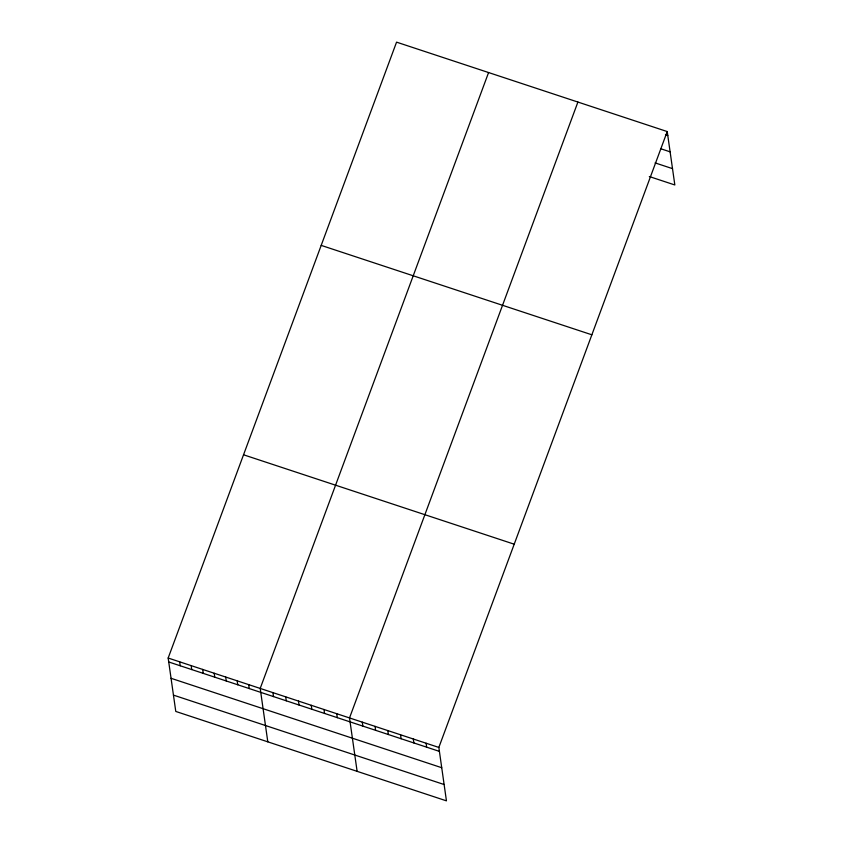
<?xml version="1.0" encoding="UTF-8"?>
<svg xmlns="http://www.w3.org/2000/svg" width="843" height="843" viewBox="0 0 843 843"><rect width="100%" height="100%" fill="white"/><g stroke="black" fill="none" stroke-linecap="round" stroke-linejoin="round"><path stroke-width="1.26" d="M667.224 131.561L438.845 747.435L446.442 800.85L175.776 711.439L168.168 658.035L396.558 42.15L667.224 131.561L674.832 184.965L649.31 176.535M488.582 72.551L260.202 688.425L267.8 741.84M577.908 102.056L349.518 717.93L357.116 771.345M665.475 134.743L667.793 135.512M660.838 148.768L670.111 151.835M655.106 162.899L672.503 168.642M321.194 245.387L591.86 334.797M243.543 454.788L514.209 544.199M168.168 658.035L438.845 747.435M168.737 661.976L439.403 751.387M171.055 678.299L441.721 767.71M173.447 695.117L444.113 784.527M426.084 743.22L426.642 747.172M413.323 739.005L413.881 742.957M400.562 734.79L401.12 738.742M387.801 730.575L388.36 734.527M375.04 726.36L375.599 730.312M362.279 722.145L362.838 726.097M336.757 713.715L337.316 717.667M323.997 709.5L324.555 713.452M311.236 705.285L311.805 709.237M298.475 701.07L299.044 705.022M285.714 696.855L286.283 700.807M272.953 692.64L273.522 696.592M248.696 684.632L249.254 688.573M237.189 680.828L237.758 684.779M225.692 677.034L226.251 680.975M214.185 673.23L214.744 677.182M202.678 669.426L203.247 673.378M191.182 665.633L191.74 669.574M179.675 661.829L180.233 665.78"/></g></svg>
